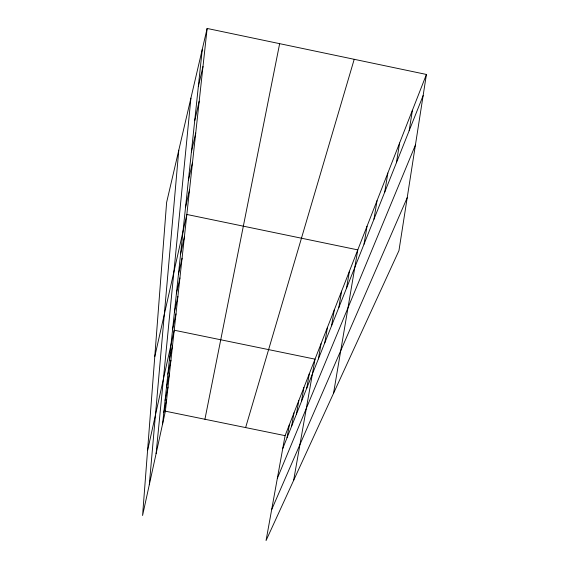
<?xml version="1.0" encoding="UTF-8"?>
<svg xmlns="http://www.w3.org/2000/svg" width="569" height="569" viewBox="0 0 569 569"><rect width="100%" height="100%" fill="white"/><g stroke="black" fill="none" stroke-linecap="round" stroke-linejoin="round"><path stroke-width="0.85" d="M149.298 484.745L178.787 150.195M156.098 453.635L190.907 98.153M162.585 423.983L202.279 49.311M207.137 28.45L166.617 202.443L142.577 515.493L165.38 411.181L207.137 28.45L426.423 74.454L398.954 250.609L266.057 540.55L285.083 435.648L426.423 74.454M409.168 130.685L412.404 110.279M396.415 162.748L399.594 143.018M384.722 192.144L387.845 173.047M373.968 219.193L377.027 200.693M364.032 244.158L367.033 226.22M333.534 393.335L357.78 249.876L186.845 214.463L154.768 356.671M346.542 288.142L349.423 271.228M338.797 307.601L341.628 291.157M324.771 342.865L327.488 327.282M331.556 325.809L334.33 309.799M293.625 480.414L315.02 359.153L174.214 330.212L147.556 450.641M318.398 358.89L321.065 343.697M306.755 388.172L309.316 373.719M291.591 426.295L294.009 412.831M296.371 414.282L298.839 400.498M301.414 401.593L303.931 387.482M287.053 437.696L289.429 424.531M204.925 419.261L279.649 43.664M165.081 400.42L168.019 387.034M163.801 412.504L166.667 399.417M169.363 359.992L172.535 345.632M167.855 374.217L170.942 360.205M166.433 387.674L169.441 373.982M176.376 293.832L179.918 277.949M174.455 311.933L177.898 296.456M172.656 328.925L175.999 313.846M180.608 253.852L184.377 237.088M178.417 274.514L182.073 258.198M185.558 207.166L189.577 189.399M188.367 180.65L192.528 162.336M194.719 120.699L199.2 101.182M191.404 151.923L195.729 133.025M198.325 86.63L202.991 66.459M245.623 427.582L354.21 59.304M282.75 448.521L423.13 95.578M277.338 478.344L415.42 145.031M271.669 509.632L407.205 197.713M165.38 411.181L285.083 435.648"/></g></svg>
